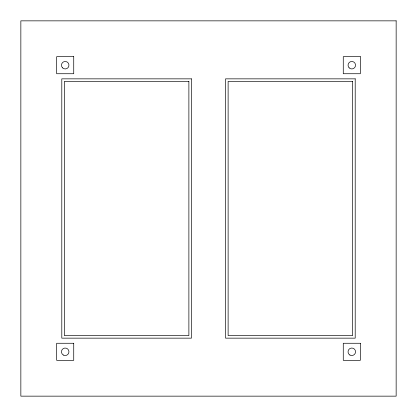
<?xml version="1.0" encoding="UTF-8"?>
<svg xmlns="http://www.w3.org/2000/svg" width="417" height="417" viewBox="0 0 417 417"><rect width="100%" height="100%" fill="white"/><g stroke="black" fill="none" stroke-linecap="round" stroke-linejoin="round"><path stroke-width="0.63" d="M396.15 20.85L20.85 20.85L20.85 396.15L396.15 396.15L396.15 20.85M73.731 56.676L56.676 56.676L56.676 73.731L73.731 73.731L73.731 56.676M360.324 56.676L343.269 56.676L343.269 73.731L360.324 73.731L360.324 56.676M191.439 78.849L61.794 78.849L61.794 338.151L191.439 338.151L191.439 78.849M355.206 78.849L225.561 78.849L225.561 338.151L355.206 338.151L355.206 78.849M188.88 81.409L64.348 81.409L64.348 335.591L188.88 335.591L188.88 81.409M352.652 81.409L228.12 81.409L228.12 335.591L352.652 335.591L352.652 81.409M73.731 343.269L56.676 343.269L56.676 360.324L73.731 360.324L73.731 343.269M360.324 343.269L343.269 343.269L343.269 360.324L360.324 360.324L360.324 343.269M349.144 67.856A3.753 3.753 0 0 0 355.42 66.173A3.753 3.753 0 0 0 350.827 61.58A3.753 3.753 0 0 0 349.144 67.856M349.92 355.044A3.753 3.753 0 0 0 355.55 351.797A3.753 3.753 0 0 0 349.92 348.544A3.753 3.753 0 0 0 349.92 355.044M63.327 355.044A3.753 3.753 0 0 0 68.956 351.797A3.753 3.753 0 0 0 63.327 348.544A3.753 3.753 0 0 0 63.327 355.044M62.555 67.851A3.748 3.748 0 0 0 68.821 66.173A3.748 3.748 0 0 0 64.234 61.586A3.748 3.748 0 0 0 62.555 67.851"/></g></svg>
